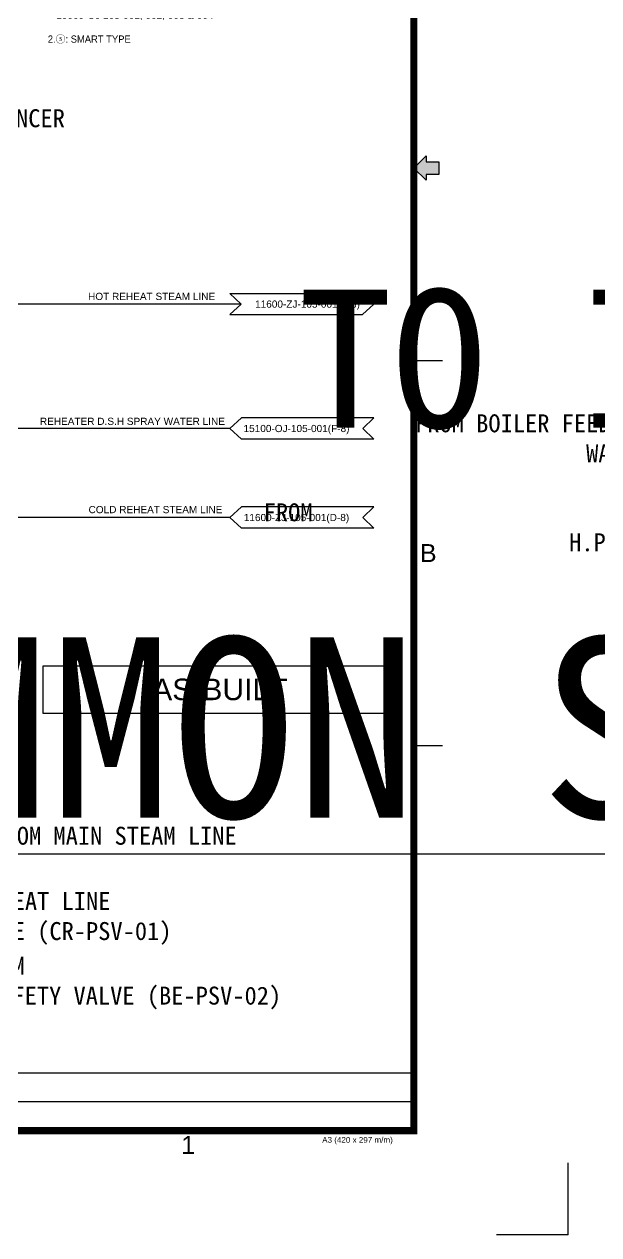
# Model space of a CAD drawing. Header units: millimetres. Extents: x 0 to 643, y 0 to 297.
# Drawn here: x 344.3 to 424.2, y 0 to 168.5 of the extents above; entities that cross this region are included whole.
import ezdxf
from ezdxf.enums import TextEntityAlignment as Align

# ---------------------------------------------------------------- set-up
doc = ezdxf.new("R2018")
doc.units = ezdxf.units.MM
for name, color, linetype in [('0_Title Block', 7, 'Continuous'), ('2_Opc', 7, 'Continuous'), ('5_Etc', 7, 'Continuous'), ('6_PIPE(물)', 5, 'Continuous'), ('6_PIPE(증기)', 1, 'Continuous')]:
    doc.layers.add(name, color=color, linetype=linetype)
doc.styles.get("Standard").update_dxf_attribs({"font": 'arial.ttf'})

# ---------------------------------------------------------------- blocks, each defined once
blk = doc.blocks.new('PROCESS LINE BREAK_')
at = {"color": 0, "linetype": 'ByBlock', "ltscale": 0.1}
for p, q in [((-9.9, 1.58), (9.9, 1.58)), ((-8.24, 0), (-9.9, 1.58)), ((-8.24, 0), (-9.9, -1.58)), ((11.6, 0), (9.9, 1.58)), ((11.6, 0), (9.9, -1.58)), ((-9.9, -1.58), (9.9, -1.58))]:
    blk.add_line(p, q, dxfattribs=at)
at = {"color": 0, "lineweight": 30, "flags": 104}
blk.add_attdef('DESCRIPTION02_', text='', height=1.2, dxfattribs=at).set_placement((0.83, 2.58), align=Align.BOTTOM_CENTER)
at = {"color": 0}
blk.add_attdef('DESCRIPTION01_', text='', height=1.2, dxfattribs=at).set_placement((1.68, 0), align=Align.MIDDLE_CENTER)
blk = doc.blocks.new('SILENCER')
at = {"color": 0, "lineweight": 30, "flags": 104}
blk.add_attdef('DESCRIPTION01', text='', height=1.3, dxfattribs=at).set_placement((33.38, 12.14), align=Align.MIDDLE_CENTER)
at = {"color": 0}
blk.add_attdef('TAG01', text='', height=1, dxfattribs=at).set_placement((33.38, 9.76), align=Align.MIDDLE_CENTER)

msp = doc.modelspace()

# ---------------------------------------------------------------- hatches: boundary and pattern name
h = msp.add_hatch(color=0)
h.dxf.hatch_style = 1
h.paths.add_polyline_path([(401.96, 147.62), (401.96, 148.5), (401.96, 149.38), (400.22, 149.38), (400.22, 150.21), (398.5, 148.5), (400.22, 146.79), (400.22, 147.62)])

# ---------------------------------------------------------------- linework, layer by layer
at = {"color": 0}
for p, q in [((398.5, 148.5), (400.22, 150.21)), ((400.22, 150.21), (400.22, 149.38)), ((400.22, 146.79), (398.5, 148.5)), ((400.22, 149.38), (401.96, 149.38)), ((401.96, 149.38), (401.96, 147.62)), ((401.96, 147.62), (400.22, 147.62)), ((400.22, 147.62), (400.22, 146.79)), ((321.24, 18.57), (398.5, 18.57)), ((420, 0), (410, 0))]:
    msp.add_line(p, q, dxfattribs=at)
for p, q in [((398.5, 121.7), (402.5, 121.7)), ((398.5, 68.1), (402.5, 68.1))]:
    msp.add_line(p, q)
at = {"color": 0, "linetype": 'Continuous'}
msp.add_line((398.5, 22.51), (321.24, 22.51), dxfattribs=at)
at = {"color": 0, "ltscale": 10}
msp.add_line((420, 0), (420, 10), dxfattribs=at)
at = {"color": 0, "ltscale": 10, "const_width": 1}
msp.add_lwpolyline([(21.5, 282.5), (398.5, 282.5), (398.5, 14.5), (21.5, 14.5)], close=True, dxfattribs=at)
at = {"color": 0, "linetype": 'Continuous'}
msp.add_lwpolyline([(346.88, 79.22), (396.1, 79.22), (396.1, 72.58), (346.88, 72.58)], close=True, dxfattribs=at)
at = {"layer": '6_PIPE(물)'}
msp.add_line((372.9, 112.24), (324.6, 112.24), dxfattribs=at)
at = {"layer": '6_PIPE(증기)'}
for p, q in [((374.44, 129.56), (198.35, 129.56)), ((372.9, 99.85), (283.74, 99.85))]:
    msp.add_line(p, q, dxfattribs=at)

# ---------------------------------------------------------------- block references
at = {"layer": '2_Opc'}
ref = msp.add_blockref('PROCESS LINE BREAK_', (319.73, 154.66), dxfattribs=dict(at, xscale=0.9318872133403724, yscale=0.9318872133403724, zscale=0.9318872133403724))
ref.add_attrib('DESCRIPTION01_', 'THIS DWG. (A-4)', dxfattribs={"layer": '0', "color": 0, "height": 1}).set_placement((321.3, 154.66), align=Align.MIDDLE_CENTER)
lines = msp.add_mtext('TO COMMON SILENCER', dxfattribs={"layer": '0', "color": 0, "insert": (319.3, 156.68), "char_height": 2.5, "attachment_point": 1})
ref.add_attrib('DESCRIPTION02_', '', (319.3, 156.68), dxfattribs={"flags": 104}).embed_mtext(lines)
ref = msp.add_blockref('PROCESS LINE BREAK_', (382.12, 129.56), dxfattribs=dict(at, xscale=0.9318872133403724, yscale=0.9318872133403724, zscale=0.9318872133403724))
ref.add_attrib('DESCRIPTION01_', '11600-ZJ-105-001(B-8)', dxfattribs={"layer": '0', "color": 0, "height": 1}).set_placement((383.69, 129.56), align=Align.MIDDLE_CENTER)
lines = msp.add_mtext('TO I.P STEAM TURBINE', dxfattribs={"layer": '0', "color": 0, "insert": (382.42, 131.58), "char_height": 19.2303, "attachment_point": 1})
ref.add_attrib('DESCRIPTION02_', '', (382.42, 131.58), dxfattribs={"flags": 104}).embed_mtext(lines)
ref = msp.add_blockref('PROCESS LINE BREAK_', (383.71, 112.24), dxfattribs=dict(at, xscale=-0.9318872133403724, yscale=0.9318872133403724, zscale=0.9318872133403724))
ref.add_attrib('DESCRIPTION01_', '15100-OJ-105-001(F-8)', dxfattribs={"layer": '0', "color": 0, "height": 1}).set_placement((382.16, 112.24), align=Align.MIDDLE_CENTER)
lines = msp.add_mtext('            FROM BOILER FEED\\P                          WATER PUMP INTER STAGE', dxfattribs={"layer": '0', "color": 0, "insert": (378.26, 114.21), "char_height": 2.5, "attachment_point": 1})
ref.add_attrib('DESCRIPTION02_', '', (378.26, 114.21), dxfattribs={"flags": 104}).embed_mtext(lines)
ref = msp.add_blockref('PROCESS LINE BREAK_', (383.71, 99.85), dxfattribs=dict(at, xscale=-0.9318872133403724, yscale=0.9318872133403724, zscale=0.9318872133403724))
ref.add_attrib('DESCRIPTION01_', '11600-ZJ-105-001(D-8)', dxfattribs={"layer": '0', "color": 0, "height": 1}).set_placement((382.16, 99.85), align=Align.MIDDLE_CENTER)
lines = msp.add_mtext(' FROM \\P                          H.P STEAM TURBINE', dxfattribs={"layer": '0', "color": 0, "insert": (375.89, 101.82), "char_height": 2.5, "attachment_point": 1})
ref.add_attrib('DESCRIPTION02_', '', (375.89, 101.82), dxfattribs={"flags": 104}).embed_mtext(lines)
ref = msp.add_blockref('PROCESS LINE BREAK_', (321.32, 55.05), dxfattribs=dict(at, xscale=-0.9318872133403724, yscale=0.9318872133403724, zscale=0.9318872133403724))
ref.add_attrib('DESCRIPTION01_', 'THIS DWG. (G-1)', dxfattribs={"layer": '0', "color": 0, "height": 1}).set_placement((319.77, 55.05), align=Align.MIDDLE_CENTER)
lines = msp.add_mtext('             FROM MAIN STEAM LINE\\PERV (MS-PSV-01)', dxfattribs={"layer": '0', "color": 0, "insert": (317.71, 56.8), "char_height": 2.5, "attachment_point": 1})
ref.add_attrib('DESCRIPTION02_', '', (317.71, 56.8), dxfattribs={"flags": 104}).embed_mtext(lines)
ref = msp.add_blockref('PROCESS LINE BREAK_', (321.32, 46), dxfattribs=dict(at, xscale=-0.9318872133403724, yscale=0.9318872133403724, zscale=0.9318872133403724))
ref.add_attrib('DESCRIPTION01_', 'THIS DWG. (D-3)', dxfattribs={"layer": '0', "color": 0, "height": 1}).set_placement((319.77, 46), align=Align.MIDDLE_CENTER)
lines = msp.add_mtext('FROM COLD REHEAT LINE\\P  SAFETY VALVE (CR-PSV-01)', dxfattribs={"layer": '0', "color": 0, "insert": (320.54, 47.7), "char_height": 2.5, "attachment_point": 1})
ref.add_attrib('DESCRIPTION02_', '', (320.54, 47.7), dxfattribs={"flags": 104}).embed_mtext(lines)
ref = msp.add_blockref('PROCESS LINE BREAK_', (321.32, 36.98), dxfattribs=dict(at, xscale=-0.9318872133403724, yscale=0.9318872133403724, zscale=0.9318872133403724))
ref.add_attrib('DESCRIPTION01_', '11110-ZJ-105-001(G-1)', dxfattribs={"layer": '0', "color": 0, "height": 1}).set_placement((319.77, 36.98), align=Align.MIDDLE_CENTER)
lines = msp.add_mtext('FROM STEAM DRUM\\P            SAFETY VALVE (BE-PSV-02)', dxfattribs={"layer": '0', "color": 0, "insert": (318.8, 38.71), "char_height": 2.5, "attachment_point": 1})
ref.add_attrib('DESCRIPTION02_', '', (318.8, 38.71), dxfattribs={"flags": 104}).embed_mtext(lines)
at = {"layer": '5_Etc'}
ref = msp.add_blockref('SILENCER', (263.16, 71.02), dxfattribs=at)
lines = msp.add_mtext('{\\LCOMMON SILENCER}', dxfattribs={"layer": '0', "color": 0, "insert": (296.54, 83.16), "char_height": 25.1124, "attachment_point": 1})
ref.add_attrib('DESCRIPTION01', '', (296.54, 83.16), dxfattribs={"flags": 104}).embed_mtext(lines)

# ---------------------------------------------------------------- texts
at = {"char_height": 2.5, "attachment_point": 5}
for s, insert in [('B', (400.5, 94.9)), ('\\pxqc;1', (367.08, 12.5))]:
    msp.add_mtext_dynamic_manual_height_columns(s, width=19.1434, gutter_width=12.5, heights=[0], dxfattribs=dict(at, insert=insert))
at = {"color": 0}
for s, insert, char_height, width, attachment_point in [('AS-BUILT', (371.49, 75.9), 3, 18.9641, 5), ('{\\W1.0014;A3 (420 x 297 m/m)}', (390.65, 13.61), 0.8, 14.0255, 2)]:
    msp.add_mtext(s, dxfattribs=dict(at, insert=insert, char_height=char_height, width=width, attachment_point=attachment_point))
at = {"layer": '0_Title Block', "insert": (347.54, 176.95), "char_height": 1.5, "attachment_point": 1}
msp.add_mtext_dynamic_manual_height_columns('  {\\LNOTES :\\P\\P\\H0.66667x;\\l1.FOR SYMBOLS AND LEGENDS, SEE DRAWING NO.\\P   10000-OJ 105-001, 002, 003 & 004\\P\\P\\fGulim|b0|i0|c129|p50;2.ⓢ: SMART TYPE}', width=54.1601, gutter_width=12.5, heights=[14.16], dxfattribs=at)
at = {"layer": '6_PIPE(물)', "insert": (346.43, 113.74), "char_height": 1, "attachment_point": 1}
msp.add_mtext_dynamic_manual_height_columns('REHEATER D.S.H SPRAY WATER LINE', width=30.8008, gutter_width=5, heights=[0], dxfattribs=at)
at = {"layer": '6_PIPE(증기)', "char_height": 1, "attachment_point": 1}
for s, width, insert in [('HOT REHEAT STEAM LINE', 18.153, (353.14, 131.13)), ('COLD REHEAT STEAM LINE', 30.8008, (353.21, 101.45))]:
    msp.add_mtext_dynamic_manual_height_columns(s, width=width, gutter_width=5, heights=[0], dxfattribs=dict(at, insert=insert))

doc.saveas('drawing.dxf')
